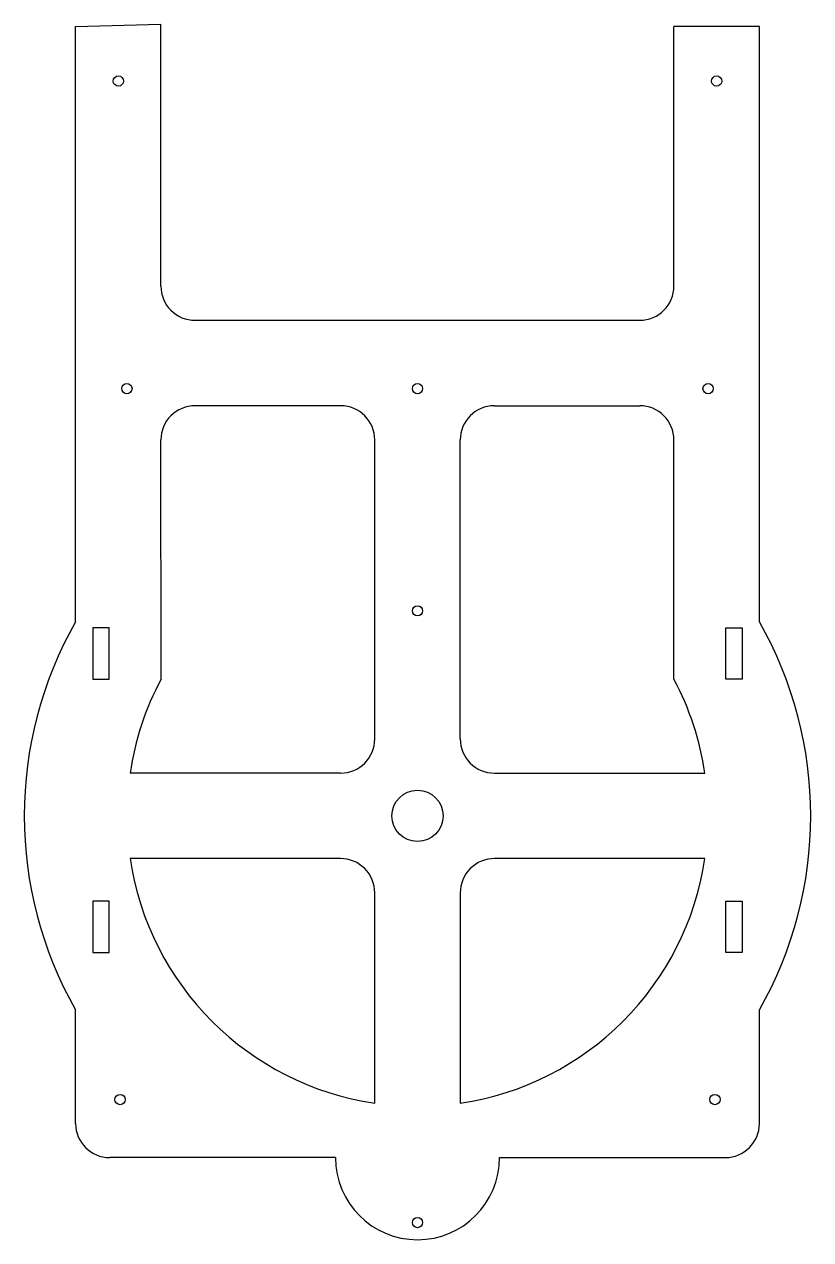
# Model space of a CAD drawing. Header units: millimetres. Extents: x -115 to 115, y -124 to 232.
import ezdxf

# ---------------------------------------------------------------- set-up
doc = ezdxf.new("R2010")
doc.units = ezdxf.units.MM
doc.layers.get('0').update_dxf_attribs({"linetype": 'CONTINUOUS'})

msp = doc.modelspace()

# ---------------------------------------------------------------- linework, layer by layer
for p, q in [((-100, 231), (-75.06, 231.6)), ((-75.06, 155), (-75.06, 231.6)), ((-100, 56.79), (-100, 231)), ((100, 231), (75, 231)), ((75, 155), (75, 231)), ((100, 56.79), (100, 231)), ((-65.06, 145), (65, 145)), ((-22.5, 120), (-65.05, 120)), ((22.5, 120), (65, 120)), ((-75.01, 39.98), (-75.05, 109.99)), ((-12.5, 22.5), (-12.5, 110)), ((12.5, 22.5), (12.5, 110)), ((75, 40), (75, 110)), ((-95, 55), (-95, 40)), ((-90.2, 55), (-95, 55)), ((-90.2, 40), (-90.2, 55)), ((90.2, 40), (90.2, 55)), ((90.2, 55), (95, 55)), ((95, 55), (95, 40)), ((-95, 40), (-90.2, 40)), ((95, 40), (90.2, 40)), ((-22.5, 12.5), (-84.08, 12.5)), ((22.5, 12.5), (84.08, 12.5)), ((-95, -25), (-95, -40)), ((-90.2, -25), (-95, -25)), ((-90.2, -40), (-90.2, -25)), ((90.2, -40), (90.2, -25)), ((90.2, -25), (95, -25)), ((95, -25), (95, -40)), ((-95, -40), (-90.2, -40)), ((95, -40), (90.2, -40)), ((-100, -90), (-100, -56.79)), ((100, -90), (100, -56.79)), ((-24, -100), (-90, -100)), ((24, -100), (90, -100))]:
    msp.add_line(p, q)
for points in [[(-12.5, -22.5, 0.414214), (-22.5, -12.5), (-84.08, -12.5, 0.330171), (-12.5, -84.08)], [(22.5, -12.5, 0.414214), (12.5, -22.5), (12.5, -84.08, 0.330171), (84.08, -12.5)]]:
    msp.add_lwpolyline(points, format="xyb", close=True)
for centre, radius in [((-87.5, 215), 1.5), ((87.5, 215), 1.5), ((-85, 125), 1.5), ((0, 125), 1.5), ((85, 125), 1.5), ((0, 60), 1.5), ((0, 0), 7.5), ((-87, -83), 1.5), ((87, -83), 1.5), ((0, -119), 1.5)]:
    msp.add_circle(centre, radius)
for centre, radius, start, end in [((-65.06, 155), 10, 180.0001, 270.0005), ((65, 155), 10, -90, 0), ((-65.05, 110), 10, 90, 180.0313), ((-22.5, 110), 10, 0, 90), ((22.5, 110), 10, 90, 180), ((65, 110), 10, -0.0015, 90), ((0, 0), 115, 150.4082, 209.5918), ((0, 0), 115, -29.5918, 29.5918), ((0, 0), 85, 151.945, 171.5435), ((0, 0), 85, 8.4565, 28.0754), ((-22.5, 22.5), 10, -90, 0), ((22.5, 22.5), 10, 180, 270), ((-90, -90), 10, 180, 270), ((90, -90), 10, -90, 0), ((0, -100), 24, -180, 0)]:
    msp.add_arc(centre, radius, start, end)

doc.saveas('drawing.dxf')
